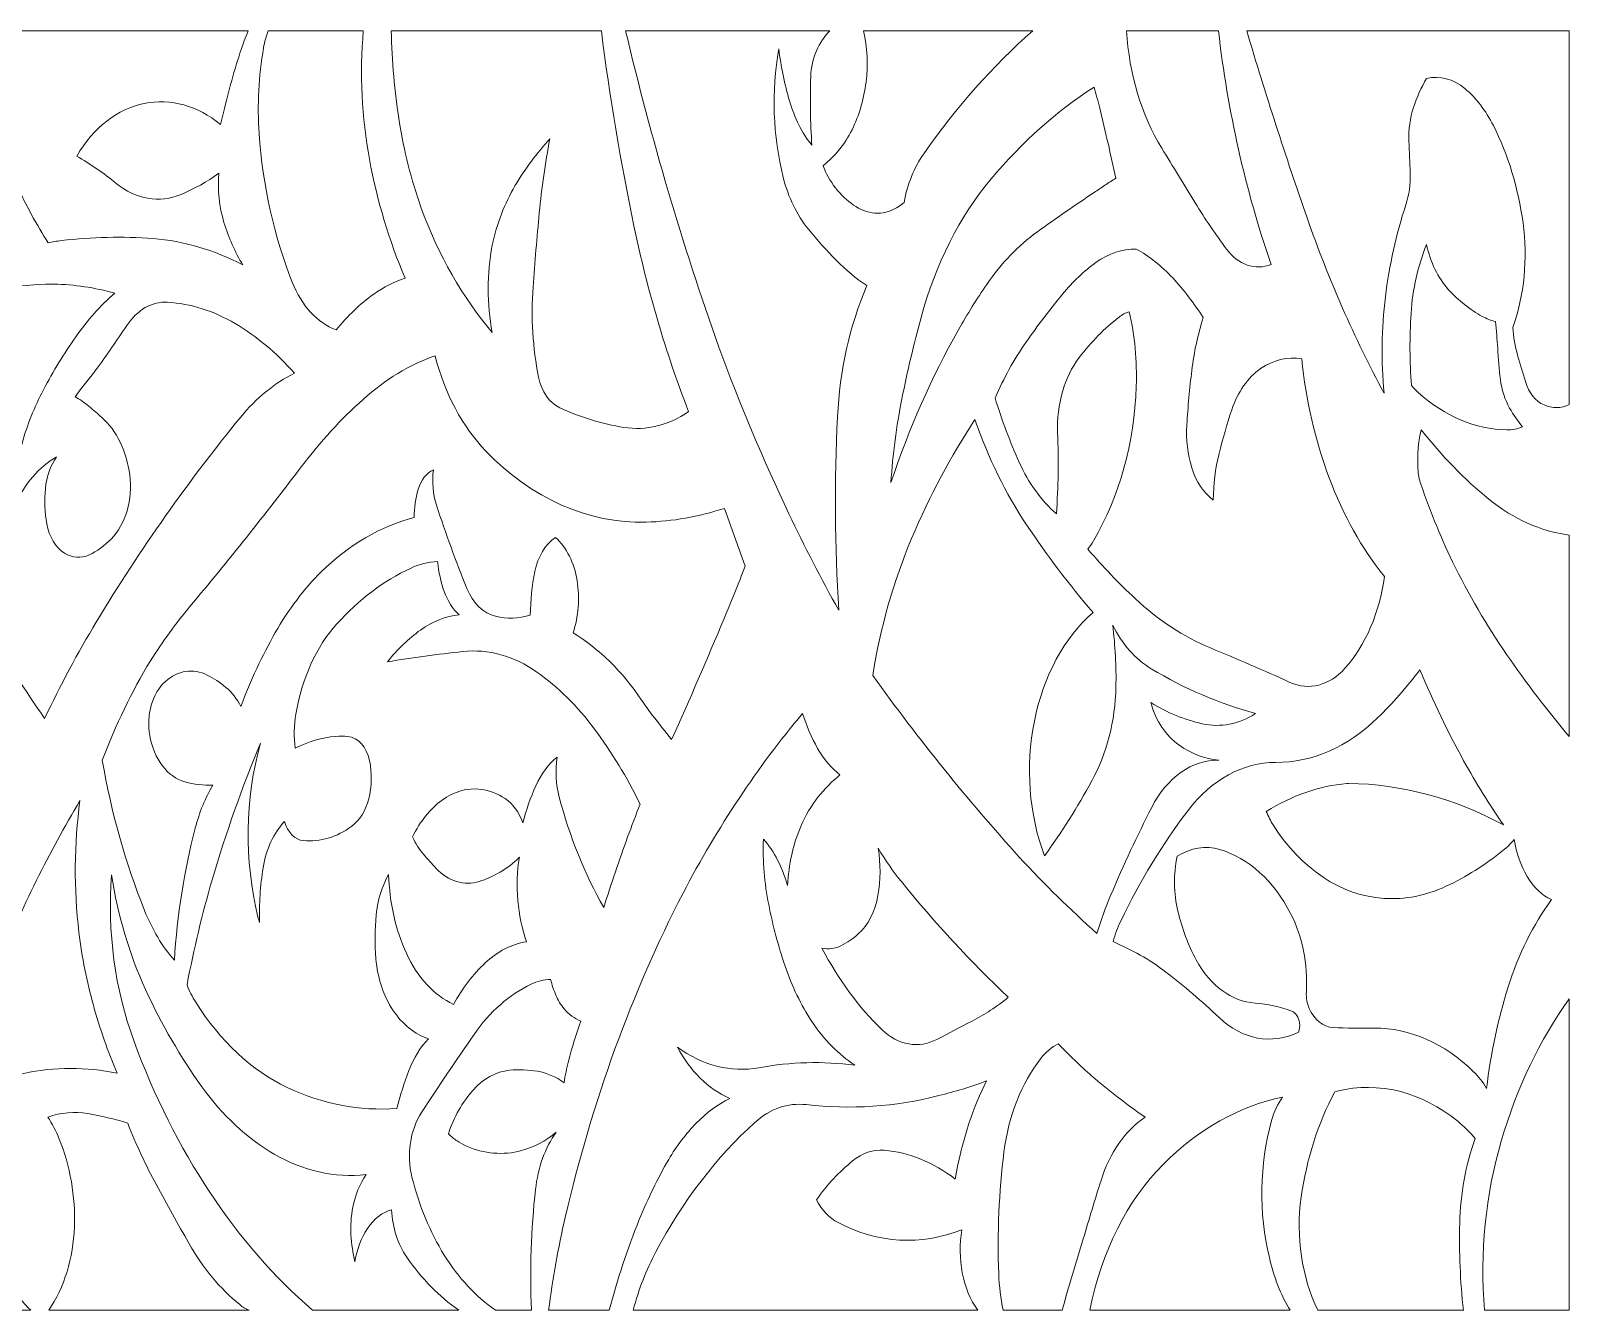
# Model space of a CAD drawing. Header units: millimetres. Extents: x -1200 to 1200, y -590 to 590.
# Drawn here: x -219 to 1200, y -590 to 590 of the extents above; entities that cross this region are included whole.
import ezdxf

# ---------------------------------------------------------------- set-up
doc = ezdxf.new("R2010")
doc.units = ezdxf.units.MM
doc.header["$MEASUREMENT"] = 0
doc.layers.add('Layer 1', color=7, linetype='Continuous')

msp = doc.modelspace()

# ---------------------------------------------------------------- linework, layer by layer
at = {"layer": 'Layer 1', "color": 250, "lineweight": 20}
for points, knots in [([(-291.685, 589.9734), (-297.0197, 529.7946), (-287.1819, 468.959), (-263.7894, 417.5715), (-259.7527, 408.7078), (-254.9034, 400.6044), (-249.3543, 393.4576), (-247.7705, 391.4149), (-246.0212, 389.6256), (-244.1439, 388.1207), (-266.2197, 384.3974), (-287.5431, 374.7839), (-306.9327, 359.8077), (-317.064, 351.9835), (-325.3179, 340.2859), (-330.6901, 326.1217), (-325.4345, 329.152), (-320.0472, 331.7429), (-314.5621, 333.8683), (-276.5766, 348.6014), (-237.2932, 356.136), (-197.8253, 356.2809), (-178.9812, 355.9809), (-160.201, 353.1781), (-141.7519, 347.9033), (-154.9191, 336.6039), (-167.0028, 323.0913), (-177.7322, 307.6704), (-188.4315, 292.2959), (-198.3747, 275.9649), (-207.4976, 258.7754), (-215.7328, 243.2665), (-222.4593, 226.346), (-227.5005, 208.4325), (-232.5756, 190.4156), (-234.9231, 171.1678), (-234.3926, 151.8581), (-229.6788, 161.8853), (-223.9304, 170.9145), (-217.3279, 178.6663), (-210.6992, 186.2371), (-203.3104, 192.4479), (-195.3875, 197.1021), (-201.0269, 189.102), (-204.6385, 178.8214), (-205.6805, 167.7755), (-206.7114, 156.9208), (-206.2561, 145.8956), (-204.3413, 135.2685), (-202.1932, 123.333), (-196.2077, 113.4041), (-188.0741, 108.2948), (-180.9037, 103.7854), (-172.7625, 103.1855), (-165.2836, 106.6141), (-158.019, 109.9444), (-151.1908, 114.8417), (-145.0437, 121.1197), (-131.6507, 134.803), (-125.0219, 157.6862), (-127.9225, 180.2797), (-130.7253, 202.0924), (-140.0025, 221.3091), (-153.5459, 233.3169), (-157.5261, 236.8489), (-161.5441, 240.3086), (-165.5958, 243.6855), (-169.6551, 247.0727), (-173.91, 249.9841), (-178.3228, 252.394), (-175.1289, 256.6138), (-171.8935, 260.7767), (-168.6129, 264.8724), (-165.2948, 269.0147), (-162.0294, 273.2344), (-158.8165, 277.5266), (-149.2045, 290.7497), (-139.8144, 304.2727), (-130.6575, 318.0906), (-121.053, 332.591), (-107.2424, 340.4721), (-92.9917, 339.6033), (-71.5104, 338.2949), (-50.3713, 331.6343), (-30.6168, 319.9523), (-10.9261, 308.3064), (7.4741, 292.8907), (24.0272, 274.1756), (5.7285, 265.0275), (-11.1443, 251.2149), (-25.7073, 233.4462), (-73.4704, 175.1912), (-117.9605, 112.0751), (-158.8165, 44.6202), (-175.8135, 16.2141), (-191.6819, -13.4281), (-206.3577, -44.1871), (-224.0281, -19.1786), (-240.7128, 7.1073), (-256.3367, 34.5671), (-287.4979, 89.3263), (-315.228, 147.6279), (-339.2263, 208.8306), (-369.1384, 286.4472), (-390.3489, 369.8608), (-402.1317, 456.191), (-408.1548, 500.3387), (-408.6777, 545.5879), (-403.6779, 589.9734), (-403.6779, 589.9734), (-291.685, 589.9734), (-291.685, 589.9734)], [0, 0, 0, 0, 0.027027027, 0.027027027, 0.027027027, 0.054054054, 0.054054054, 0.054054054, 0.081081081, 0.081081081, 0.081081081, 0.108108108, 0.108108108, 0.108108108, 0.135135135, 0.135135135, 0.135135135, 0.162162162, 0.162162162, 0.162162162, 0.189189189, 0.189189189, 0.189189189, 0.216216216, 0.216216216, 0.216216216, 0.243243243, 0.243243243, 0.243243243, 0.27027027, 0.27027027, 0.27027027, 0.297297297, 0.297297297, 0.297297297, 0.324324324, 0.324324324, 0.324324324, 0.351351351, 0.351351351, 0.351351351, 0.378378378, 0.378378378, 0.378378378, 0.405405405, 0.405405405, 0.405405405, 0.432432432, 0.432432432, 0.432432432, 0.459459459, 0.459459459, 0.459459459, 0.486486486, 0.486486486, 0.486486486, 0.513513514, 0.513513514, 0.513513514, 0.540540541, 0.540540541, 0.540540541, 0.567567568, 0.567567568, 0.567567568, 0.594594595, 0.594594595, 0.594594595, 0.621621622, 0.621621622, 0.621621622, 0.648648649, 0.648648649, 0.648648649, 0.675675676, 0.675675676, 0.675675676, 0.702702703, 0.702702703, 0.702702703, 0.72972973, 0.72972973, 0.72972973, 0.756756757, 0.756756757, 0.756756757, 0.783783784, 0.783783784, 0.783783784, 0.810810811, 0.810810811, 0.810810811, 0.837837838, 0.837837838, 0.837837838, 0.864864865, 0.864864865, 0.864864865, 0.891891892, 0.891891892, 0.891891892, 0.918918919, 0.918918919, 0.918918919, 0.945945946, 0.945945946, 0.945945946, 0.972972973, 0.972972973, 0.972972973, 1, 1, 1, 1]), ([(-18.6685, 589.9734), (-22.2311, 580.8977), (-25.5117, 571.6255), (-28.5025, 562.1671), (-34.4089, 543.0177), (-39.6043, 523.4752), (-44.0699, 503.5966), (-65.2051, 520.9774), (-90.0348, 527.8192), (-114.4092, 522.9581), (-138.919, 518.0763), (-161.1829, 500.7266), (-176.8105, 474.3165), (-164.2377, 467.2163), (-152.0674, 458.8388), (-140.3975, 449.2614), (-122.3171, 434.4249), (-100.546, 430.7377), (-80.3888, 439.1204), (-68.4142, 444.0952), (-56.8045, 450.6008), (-45.7064, 458.544), (-46.9667, 443.1127), (-45.3227, 427.5004), (-40.9211, 413.2017), (-36.5721, 399.053), (-30.7334, 385.8712), (-23.5855, 374.0702), (-50.0741, 387.9346), (-77.9548, 396.0949), (-106.2568, 398.2669), (-134.4233, 400.4285), (-162.6651, 399.8287), (-190.7715, 396.4724), (-194.8759, 395.9812), (-198.9653, 395.2727), (-203.0321, 394.3419), (-213.7239, 411.1021), (-223.4638, 428.9743), (-232.1617, 447.7876), (-240.8633, 466.6061), (-248.3875, 486.4071), (-254.6551, 506.9735), (-262.5366, 533.549), (-267.7734, 561.4742), (-270.2225, 589.9734), (-270.2225, 589.9734), (-18.6685, 589.9734), (-18.6685, 589.9734)], [0, 0, 0, 0, 0.0625, 0.0625, 0.0625, 0.125, 0.125, 0.125, 0.1875, 0.1875, 0.1875, 0.25, 0.25, 0.25, 0.3125, 0.3125, 0.3125, 0.375, 0.375, 0.375, 0.4375, 0.4375, 0.4375, 0.5, 0.5, 0.5, 0.5625, 0.5625, 0.5625, 0.625, 0.625, 0.625, 0.6875, 0.6875, 0.6875, 0.75, 0.75, 0.75, 0.8125, 0.8125, 0.8125, 0.875, 0.875, 0.875, 0.9375, 0.9375, 0.9375, 1, 1, 1, 1]), ([(87.5835, 589.9734), (84.2465, 550.3351), (86.1764, 510.2107), (93.2867, 471.5292), (100.3707, 432.9666), (111.4462, 396.0071), (126.1747, 361.7728), (116.1451, 358.4838), (106.4314, 353.5918), (97.2332, 347.1845), (84.7018, 338.1502), (73.0394, 327.0163), (62.5018, 314.0311), (45.2377, 320.578), (30.6334, 336.4902), (22.0521, 358.1012), (5.2244, 400.4699), (-5.1777, 447.1102), (-8.5222, 495.1622), (-10.3693, 521.6498), (-8.9774, 548.3804), (-4.4102, 574.2319), (-3.4433, 579.7083), (-1.98, 584.9986), (-0.05, 589.9734), (-0.05, 589.9734), (87.5835, 589.9734), (87.5835, 589.9734)], [0, 0, 0, 0, 0.111111111, 0.111111111, 0.111111111, 0.222222222, 0.222222222, 0.222222222, 0.333333333, 0.333333333, 0.333333333, 0.444444444, 0.444444444, 0.444444444, 0.555555556, 0.555555556, 0.555555556, 0.666666667, 0.666666667, 0.666666667, 0.777777778, 0.777777778, 0.777777778, 0.888888889, 0.888888889, 0.888888889, 1, 1, 1, 1]), ([(113.3084, 589.9734), (113.3084, 589.9734), (307.1712, 589.9734), (307.1712, 589.9734), (314.861, 529.2826), (324.9019, 469.2021), (337.2564, 409.98), (349.6412, 350.6389), (366.5254, 293.263), (387.6455, 238.7778), (369.2076, 226.0202), (348.4449, 220.9471), (327.9379, 224.174), (307.7996, 227.344), (287.9546, 233.4255), (268.7455, 242.3047), (259.2802, 246.6796), (252.0082, 257.2343), (249.3333, 270.4574), (243.8821, 297.4156), (242.1214, 325.5476), (244.1417, 353.3901), (245.8083, 376.3663), (247.742, 399.3116), (249.9353, 422.1999), (252.1323, 445.114), (255.3676, 467.8213), (259.6188, 490.1822), (247.7947, 477.3986), (237.0201, 462.8879), (227.4871, 446.8982), (217.8787, 430.7843), (210.7684, 412.1571), (206.5812, 392.1337), (201.3783, 365.7858), (201.3783, 338.0261), (206.5812, 311.6833), (179.2536, 343.8179), (156.8656, 383.1459), (140.7414, 427.3298), (131.7877, 452.5711), (125.0611, 479.2035), (120.7159, 506.6425), (116.3746, 534.0403), (113.8953, 561.9396), (113.3084, 589.9734)], [0, 0, 0, 0, 0.066666667, 0.066666667, 0.066666667, 0.133333333, 0.133333333, 0.133333333, 0.2, 0.2, 0.2, 0.266666667, 0.266666667, 0.266666667, 0.333333333, 0.333333333, 0.333333333, 0.4, 0.4, 0.4, 0.466666667, 0.466666667, 0.466666667, 0.533333333, 0.533333333, 0.533333333, 0.6, 0.6, 0.6, 0.666666667, 0.666666667, 0.666666667, 0.733333333, 0.733333333, 0.733333333, 0.8, 0.8, 0.8, 0.866666667, 0.866666667, 0.866666667, 0.933333333, 0.933333333, 0.933333333, 1, 1, 1, 1]), ([(517.858, 589.9734), (512.9936, 584.8744), (508.8366, 578.6223), (505.5862, 571.5066), (502.2981, 564.3184), (500.4735, 556.0598), (500.293, 547.5736), (500.071, 537.0241), (500.0033, 526.4746), (500.0898, 515.9251), (500.1764, 505.3704), (500.6053, 494.8261), (501.3802, 484.3282), (492.2986, 495.6379), (485.2221, 509.6678), (480.7077, 525.3265), (476.2383, 540.8251), (472.9126, 556.9027), (470.7796, 573.3114), (463.9251, 534.0454), (465.3697, 492.9282), (474.9517, 454.7585), (479.5678, 436.3797), (487.5358, 419.9399), (498.0996, 407.0117), (506.3235, 396.9431), (514.8785, 387.4019), (523.7419, 378.409), (532.6166, 369.4006), (542.0706, 361.5298), (551.9913, 354.8949), (536.3373, 317.951), (527.1014, 276.5544), (524.9947, 233.9013), (522.064, 174.5085), (522.4327, 114.9038), (526.0969, 55.5937), (509.969, 84.4291), (494.6536, 114.1126), (480.196, 144.5768), (456.6455, 194.1854), (435.0363, 245.4954), (415.4623, 298.2741), (381.9497, 392.6509), (353.2377, 490.1304), (329.5443, 589.9734), (329.5443, 589.9734), (517.8618, 589.9734), (517.8618, 589.9734)], [0, 0, 0, 0, 0.0625, 0.0625, 0.0625, 0.125, 0.125, 0.125, 0.1875, 0.1875, 0.1875, 0.25, 0.25, 0.25, 0.3125, 0.3125, 0.3125, 0.375, 0.375, 0.375, 0.4375, 0.4375, 0.4375, 0.5, 0.5, 0.5, 0.5625, 0.5625, 0.5625, 0.625, 0.625, 0.625, 0.6875, 0.6875, 0.6875, 0.75, 0.75, 0.75, 0.8125, 0.8125, 0.8125, 0.875, 0.875, 0.875, 0.9375, 0.9375, 0.9375, 1, 1, 1, 1]), ([(549.0907, 589.9734), (549.0907, 589.9734), (705.0394, 589.9734), (705.0394, 589.9734), (668.3894, 557.7249), (634.6513, 519.6433), (604.5059, 476.504), (595.7478, 463.9635), (589.4915, 448.5426), (586.3388, 431.7047), (574.6087, 421.1915), (559.9706, 418.8023), (546.7695, 425.2199), (533.9596, 431.4514), (522.8277, 442.9059), (514.8672, 458.0424), (513.6069, 460.4418), (512.5874, 463.0637), (511.8425, 465.8355), (522.4364, 473.8511), (531.5407, 485.1091), (538.4478, 498.7511), (544.975, 511.969), (549.3578, 526.9556), (551.3028, 542.7022), (553.2477, 558.4851), (552.4916, 574.6611), (549.0907, 589.9734)], [0, 0, 0, 0, 0.111111111, 0.111111111, 0.111111111, 0.222222222, 0.222222222, 0.222222222, 0.333333333, 0.333333333, 0.333333333, 0.444444444, 0.444444444, 0.444444444, 0.555555556, 0.555555556, 0.555555556, 0.666666667, 0.666666667, 0.666666667, 0.777777778, 0.777777778, 0.777777778, 0.888888889, 0.888888889, 0.888888889, 1, 1, 1, 1]), ([(876.3713, 589.9734), (880.6788, 552.8743), (886.8787, 516.2457), (894.9333, 480.3463), (903.1045, 444.0952), (913.1229, 408.682), (924.9132, 374.3702), (910.354, 368.6404), (894.6624, 374.0754), (883.8013, 388.581), (873.6626, 402.1299), (864.0355, 416.3872), (854.9539, 431.2859), (844.7248, 448.0668), (834.4769, 464.822), (824.2027, 481.5564), (805.4112, 512.1604), (794.0085, 550.0662), (791.5743, 589.9734), (791.5743, 589.9734), (876.3713, 589.9734), (876.3713, 589.9734)], [0, 0, 0, 0, 0.142857143, 0.142857143, 0.142857143, 0.285714286, 0.285714286, 0.285714286, 0.428571429, 0.428571429, 0.428571429, 0.571428571, 0.571428571, 0.571428571, 0.714285714, 0.714285714, 0.714285714, 0.857142857, 0.857142857, 0.857142857, 1, 1, 1, 1]), ([(902.495, 589.9734), (902.495, 589.9734), (1199.95, 589.9734), (1199.95, 589.9734), (1199.95, 589.9734), (1199.95, 245.18), (1199.95, 245.18), (1192.4222, 241.6376), (1184.2584, 241.5238), (1176.6816, 244.8541), (1168.9393, 248.2517), (1162.6642, 256.1535), (1159.5229, 266.46), (1157.0625, 274.5221), (1154.6623, 282.6152), (1152.3223, 290.7394), (1149.9672, 298.9101), (1148.4774, 307.4997), (1147.8943, 316.2444), (1158.5409, 346.1916), (1161.8591, 380.0431), (1157.3484, 412.788), (1152.9017, 445.052), (1143.5717, 475.6559), (1129.9493, 502.6296), (1123.0121, 516.3647), (1114.0658, 527.9536), (1103.6751, 536.657), (1093.0585, 545.5464), (1080.4706, 548.8613), (1068.2138, 545.986), (1063.4925, 537.717), (1059.4859, 528.719), (1056.2806, 519.1675), (1053.0339, 509.5023), (1051.6006, 498.8804), (1052.1047, 488.2584), (1052.575, 478.3709), (1052.9737, 468.4781), (1053.2935, 458.5853), (1053.6208, 448.5478), (1052.2176, 438.5516), (1049.208, 429.3983), (1040.2993, 402.3367), (1033.9715, 373.8117), (1030.3788, 344.5213), (1026.786, 315.1895), (1026.3722, 285.294), (1029.1599, 255.8019), (1001.7759, 306.4034), (977.9921, 360.5213), (958.1548, 417.3905), (938.3588, 474.1407), (919.7968, 531.6976), (902.4988, 589.9734)], [0, 0, 0, 0, 0.055555556, 0.055555556, 0.055555556, 0.111111111, 0.111111111, 0.111111111, 0.166666667, 0.166666667, 0.166666667, 0.222222222, 0.222222222, 0.222222222, 0.277777778, 0.277777778, 0.277777778, 0.333333333, 0.333333333, 0.333333333, 0.388888889, 0.388888889, 0.388888889, 0.444444444, 0.444444444, 0.444444444, 0.5, 0.5, 0.5, 0.555555556, 0.555555556, 0.555555556, 0.611111111, 0.611111111, 0.611111111, 0.666666667, 0.666666667, 0.666666667, 0.722222222, 0.722222222, 0.722222222, 0.777777778, 0.777777778, 0.777777778, 0.833333333, 0.833333333, 0.833333333, 0.888888889, 0.888888889, 0.888888889, 0.944444444, 0.944444444, 0.944444444, 1, 1, 1, 1]), ([(574.24, 173.3243), (575.9255, 199.4705), (579.3226, 225.3582), (584.3938, 250.6616), (589.4614, 275.9287), (595.3414, 300.8752), (602.0266, 325.4183), (615.4648, 374.7891), (637.6948, 418.7609), (666.6626, 453.3002), (695.3258, 487.4724), (727.3183, 515.9923), (761.7037, 538.0377), (763.4944, 531.5942), (765.2099, 525.1094), (766.8501, 518.5883), (772.1208, 497.2204), (777.0566, 475.6921), (781.6463, 454.0294), (778.3094, 451.8626), (774.9837, 449.6648), (771.6655, 447.4359), (768.3474, 445.2071), (765.0255, 442.9834), (761.7037, 440.7649), (744.1122, 429.1501), (726.6675, 417.1112), (709.3847, 404.6535), (691.9851, 392.1079), (676.2182, 375.6992), (662.7125, 356.0792), (653.4916, 342.6855), (644.7524, 328.6815), (636.521, 314.119), (611.9322, 270.5919), (591.0414, 223.3621), (574.24, 173.3243)], [0, 0, 0, 0, 0.083333333, 0.083333333, 0.083333333, 0.166666667, 0.166666667, 0.166666667, 0.25, 0.25, 0.25, 0.333333333, 0.333333333, 0.333333333, 0.416666667, 0.416666667, 0.416666667, 0.5, 0.5, 0.5, 0.583333333, 0.583333333, 0.583333333, 0.666666667, 0.666666667, 0.666666667, 0.75, 0.75, 0.75, 0.833333333, 0.833333333, 0.833333333, 0.916666667, 0.916666667, 0.916666667, 1, 1, 1, 1]), ([(726.8632, 144.5148), (712.9737, 156.5174), (701.2698, 172.7503), (692.666, 191.9514), (684.16, 210.9302), (676.6772, 230.7468), (670.2855, 251.2304), (678.3401, 269.7024), (687.8806, 286.8816), (698.7154, 302.4369), (709.5276, 317.9561), (720.8063, 332.8392), (732.5251, 347.05), (742.0243, 358.5718), (752.5016, 368.48), (763.7238, 376.5525), (775.0778, 384.7232), (787.7333, 388.8913), (800.5507, 388.6896), (812.6269, 382.0651), (823.9545, 373.0877), (834.176, 362.0314), (844.3674, 351.0113), (853.8102, 338.7449), (862.3914, 325.3873), (857.3992, 309.863), (853.844, 293.5422), (851.8163, 276.7975), (849.796, 260.1199), (848.2423, 243.339), (847.1664, 226.4907), (846.3011, 212.9315), (847.9038, 199.2947), (851.8351, 186.8059), (855.8154, 174.1517), (862.7752, 163.7159), (871.6009, 157.1794), (871.6988, 171.7367), (873.5046, 186.1905), (876.9431, 199.9618), (880.3628, 213.6555), (884.2678, 227.1113), (888.6469, 240.2827), (894.1282, 256.7638), (903.5371, 270.1937), (915.3086, 278.3489), (927.0011, 286.4524), (940.1871, 289.6017), (953.1813, 287.4039), (957.1578, 249.1929), (965.7014, 212.161), (978.4774, 177.7872), (991.276, 143.3564), (1008.5626, 112.468), (1029.4947, 86.6424), (1025.0592, 53.3804), (1012.1479, 23.3556), (993.0892, 1.9722), (978.8913, -13.9607), (959.7461, -18.8218), (942.3391, -10.9406), (917.9872, 0.0898), (893.5301, 10.6652), (868.9675, 20.7803), (844.262, 30.9575), (820.8433, 46.3215), (799.55, 66.3191), (784.4303, 80.5247), (769.8297, 95.7595), (755.8122, 111.9612), (757.7196, 114.2884), (759.484, 116.8275), (761.0904, 119.5476), (784.9795, 160.0598), (798.8088, 209.989), (800.5507, 262.0799), (800.9381, 273.6947), (800.6297, 285.3302), (799.6328, 296.8778), (798.6357, 308.4357), (796.736, 319.8126), (793.9708, 330.812), (790.743, 329.7985), (787.6393, 328.1488), (784.7537, 325.92), (771.4211, 315.629), (759.0815, 303.0937), (748.0097, 288.6036), (734.2556, 270.6023), (726.9534, 245.2316), (728.0331, 219.1681), (729.0602, 194.2837), (728.669, 169.3217), (726.867, 144.52)], [0, 0, 0, 0, 0.032258065, 0.032258065, 0.032258065, 0.064516129, 0.064516129, 0.064516129, 0.096774194, 0.096774194, 0.096774194, 0.129032258, 0.129032258, 0.129032258, 0.161290323, 0.161290323, 0.161290323, 0.193548387, 0.193548387, 0.193548387, 0.225806452, 0.225806452, 0.225806452, 0.258064516, 0.258064516, 0.258064516, 0.290322581, 0.290322581, 0.290322581, 0.322580645, 0.322580645, 0.322580645, 0.35483871, 0.35483871, 0.35483871, 0.387096774, 0.387096774, 0.387096774, 0.419354839, 0.419354839, 0.419354839, 0.451612903, 0.451612903, 0.451612903, 0.483870968, 0.483870968, 0.483870968, 0.516129032, 0.516129032, 0.516129032, 0.548387097, 0.548387097, 0.548387097, 0.580645161, 0.580645161, 0.580645161, 0.612903226, 0.612903226, 0.612903226, 0.64516129, 0.64516129, 0.64516129, 0.677419355, 0.677419355, 0.677419355, 0.709677419, 0.709677419, 0.709677419, 0.741935484, 0.741935484, 0.741935484, 0.774193548, 0.774193548, 0.774193548, 0.806451613, 0.806451613, 0.806451613, 0.838709677, 0.838709677, 0.838709677, 0.870967742, 0.870967742, 0.870967742, 0.903225806, 0.903225806, 0.903225806, 0.935483871, 0.935483871, 0.935483871, 0.967741935, 0.967741935, 0.967741935, 1, 1, 1, 1]), ([(1054.4372, 262.9487), (1052.7368, 285.0147), (1052.6013, 307.2566), (1054.0309, 329.3537), (1055.4718, 351.6525), (1060.3587, 373.279), (1068.3568, 392.7801), (1071.8141, 376.506), (1078.8191, 362.0934), (1088.4312, 351.4767), (1097.8777, 341.0461), (1108.4228, 332.6531), (1119.7052, 326.5819), (1123.6817, 324.4461), (1127.7899, 322.8172), (1131.9845, 321.7157), (1132.3307, 317.62), (1132.6806, 313.5295), (1133.0418, 309.4389), (1133.3991, 305.3381), (1133.7113, 301.2269), (1133.9747, 297.1157), (1134.5277, 287.497), (1135.3704, 277.9197), (1136.4991, 268.3993), (1137.6427, 258.7289), (1140.5658, 249.6273), (1144.9938, 241.9427), (1148.5753, 235.7319), (1152.5367, 229.9556), (1156.8405, 224.6808), (1152.1944, 222.7001), (1147.3451, 221.7435), (1142.4808, 221.8572), (1113.3887, 222.514), (1085.0115, 234.4391), (1060.6183, 256.2414), (1058.4137, 258.2117), (1056.3445, 260.4561), (1054.4372, 262.9487)], [0, 0, 0, 0, 0.076923077, 0.076923077, 0.076923077, 0.153846154, 0.153846154, 0.153846154, 0.230769231, 0.230769231, 0.230769231, 0.307692308, 0.307692308, 0.307692308, 0.384615385, 0.384615385, 0.384615385, 0.461538462, 0.461538462, 0.461538462, 0.538461538, 0.538461538, 0.538461538, 0.615384615, 0.615384615, 0.615384615, 0.692307692, 0.692307692, 0.692307692, 0.769230769, 0.769230769, 0.769230769, 0.846153846, 0.846153846, 0.846153846, 0.923076923, 0.923076923, 0.923076923, 1, 1, 1, 1]), ([(-153.2374, -82.8739), (-140.9242, -50.1238), (-126, -19.3544), (-108.7473, 8.8656), (-97.4761, 26.7687), (-85.2908, 43.5549), (-72.2854, 59.0792), (-37.2229, 100.936), (-2.913, 143.9615), (30.6221, 188.1194), (48.1044, 211.1474), (67.1178, 231.8845), (87.4029, 250.0617), (107.7782, 268.3217), (130.1964, 281.8757), (153.7544, 290.1912), (162.7457, 255.1762), (179.058, 224.6084), (200.6597, 202.3096), (243.2124, 158.3947), (295.2042, 135.3305), (348.4035, 136.8043), (372.7666, 137.4766), (397.0018, 141.7429), (420.7028, 149.5258), (420.7028, 149.5258), (439.8103, 96.1008), (439.8103, 96.1008), (433.5013, 79.9403), (427.0456, 63.8937), (420.4395, 47.966), (404.7366, 10.4014), (388.5936, -26.8114), (372.0104, -63.6572), (365.9986, -56.2312), (360.0358, -48.7224), (354.1331, -41.1309), (350.7472, -36.637), (347.4592, -32.0138), (344.2614, -27.2717), (326.5083, -0.9186), (305.0269, 20.1546), (281.1227, 34.655), (286.0812, 49.7656), (287.3753, 66.6656), (284.802, 82.8673), (282.1987, 99.276), (274.9906, 113.6006), (264.7314, 122.7228), (255.5294, 116.3362), (248.6975, 104.9592), (245.8797, 91.3276), (243.1673, 78.2183), (241.7415, 64.6694), (241.6361, 51.0378), (231.0723, 47.7488), (220.1284, 47.3817), (209.4592, 49.9622), (198.3573, 52.646), (188.7152, 62.0424), (183.1925, 75.5447), (172.9485, 100.5998), (163.5696, 126.3065), (155.0862, 152.5769), (151.7906, 162.7799), (150.8162, 174.1259), (152.2834, 185.1097), (145.9293, 182.1569), (140.8129, 175.579), (138.2472, 167.0618), (135.7717, 158.8394), (134.5302, 150.0171), (134.5979, 141.1224), (103.67, 133.1275), (74.3786, 116.0208), (48.7289, 90.9501), (32.7853, 75.0431), (18.527, 56.1781), (6.3567, 34.8826), (-5.7872, 13.6387), (-16.3812, -9.1824), (-25.2859, -33.2653), (-28.9765, -26.0927), (-33.7205, -20.0629), (-39.2056, -15.5586), (-44.6455, -11.0958), (-50.3713, -7.3259), (-56.3117, -4.2903), (-69.1704, 2.2721), (-83.5189, 0.095), (-95.0195, -10.1857), (-107.0092, -20.9058), (-112.7802, -40.8257), (-109.4132, -59.9338), (-105.5834, -81.6897), (-92.9316, -98.4034), (-76.9616, -102.7783), (-68.5007, -105.0951), (-59.8743, -106.0776), (-51.2479, -105.7053), (-58.2077, -117.5632), (-63.6703, -130.9414), (-67.406, -145.2867), (-77.65, -184.6354), (-84.1396, -225.6337), (-86.7128, -267.2733), (-97.8749, -254.4432), (-107.2086, -238.8672), (-114.2324, -221.3518), (-131.6883, -177.8092), (-144.8104, -131.2258), (-153.2374, -82.8739)], [0, 0, 0, 0, 0.027027027, 0.027027027, 0.027027027, 0.054054054, 0.054054054, 0.054054054, 0.081081081, 0.081081081, 0.081081081, 0.108108108, 0.108108108, 0.108108108, 0.135135135, 0.135135135, 0.135135135, 0.162162162, 0.162162162, 0.162162162, 0.189189189, 0.189189189, 0.189189189, 0.216216216, 0.216216216, 0.216216216, 0.243243243, 0.243243243, 0.243243243, 0.27027027, 0.27027027, 0.27027027, 0.297297297, 0.297297297, 0.297297297, 0.324324324, 0.324324324, 0.324324324, 0.351351351, 0.351351351, 0.351351351, 0.378378378, 0.378378378, 0.378378378, 0.405405405, 0.405405405, 0.405405405, 0.432432432, 0.432432432, 0.432432432, 0.459459459, 0.459459459, 0.459459459, 0.486486486, 0.486486486, 0.486486486, 0.513513514, 0.513513514, 0.513513514, 0.540540541, 0.540540541, 0.540540541, 0.567567568, 0.567567568, 0.567567568, 0.594594595, 0.594594595, 0.594594595, 0.621621622, 0.621621622, 0.621621622, 0.648648649, 0.648648649, 0.648648649, 0.675675676, 0.675675676, 0.675675676, 0.702702703, 0.702702703, 0.702702703, 0.72972973, 0.72972973, 0.72972973, 0.756756757, 0.756756757, 0.756756757, 0.783783784, 0.783783784, 0.783783784, 0.810810811, 0.810810811, 0.810810811, 0.837837838, 0.837837838, 0.837837838, 0.864864865, 0.864864865, 0.864864865, 0.891891892, 0.891891892, 0.891891892, 0.918918919, 0.918918919, 0.918918919, 0.945945946, 0.945945946, 0.945945946, 0.972972973, 0.972972973, 0.972972973, 1, 1, 1, 1]), ([(764.2994, -242.4509), (739.6353, -220.54), (715.7274, -197.0672), (692.651, -172.1001), (645.3468, -119.8231), (600.2096, -63.9261), (557.4687, -4.6885), (564.6016, 39.7902), (576.723, 82.4847), (593.3889, 121.8489), (610.0023, 161.0889), (629.5913, 197.8157), (651.8138, 231.4035), (664.0405, 196.0058), (680.0518, 163.3333), (699.3286, 134.4617), (718.5114, 105.7194), (738.9996, 78.6837), (760.6728, 53.5045), (734.2105, 30.4455), (714.9299, -5.2728), (706.5669, -46.7728), (698.1962, -88.3193), (701.5295, -132.6532), (715.9193, -170.9572), (731.6184, -149.2686), (746.2377, -126.1527), (759.6721, -101.7596), (773.4225, -76.7976), (781.161, -46.5763), (781.8118, -15.2742), (782.2107, 3.8597), (781.2062, 22.9988), (778.8135, 41.8638), (787.6468, 24.1468), (799.9224, 10.2101), (814.2483, 1.6412), (845.2026, -16.8721), (877.5224, -30.7055), (910.655, -39.6053), (895.3396, -49.5188), (878.1921, -52.8388), (861.481, -49.1309), (845.0709, -45.4852), (829.0746, -38.9279), (813.8909, -29.6298), (818.7929, -46.5298), (827.9911, -60.3889), (839.7853, -68.6372), (851.3121, -76.6993), (863.8888, -81.5242), (876.7888, -82.8325), (852.1474, -82.274), (828.9279, -98.5275), (814.7863, -126.2666), (801.4611, -152.3869), (788.9296, -179.2468), (777.2221, -206.7894), (772.3428, -218.2697), (768.0239, -230.1793), (764.2994, -242.4509)], [0, 0, 0, 0, 0.05, 0.05, 0.05, 0.1, 0.1, 0.1, 0.15, 0.15, 0.15, 0.2, 0.2, 0.2, 0.25, 0.25, 0.25, 0.3, 0.3, 0.3, 0.35, 0.35, 0.35, 0.4, 0.4, 0.4, 0.45, 0.45, 0.45, 0.5, 0.5, 0.5, 0.55, 0.55, 0.55, 0.6, 0.6, 0.6, 0.65, 0.65, 0.65, 0.7, 0.7, 0.7, 0.75, 0.75, 0.75, 0.8, 0.8, 0.8, 0.85, 0.85, 0.85, 0.9, 0.9, 0.9, 0.95, 0.95, 0.95, 1, 1, 1, 1]), ([(1061.397, 176.8512), (1070.2717, 150.3222), (1080.5723, 124.7396), (1092.2158, 100.3154), (1107.1775, 70.001), (1123.8962, 41.4088), (1142.2098, 14.7971), (1160.5085, -11.7836), (1179.7778, -37.061), (1199.95, -60.9422), (1199.95, -60.9422), (1199.95, 31.9866), (1199.95, 31.9866), (1199.95, 31.9866), (1199.95, 124.9155), (1199.95, 124.9155), (1173.7849, 128.3027), (1148.4774, 139.5968), (1125.8562, 157.9758), (1103.4381, 176.1892), (1082.4947, 197.6347), (1063.3872, 221.9503), (1059.99, 207.3775), (1059.3053, 191.879), (1061.397, 176.8512)], [0, 0, 0, 0, 0.125, 0.125, 0.125, 0.25, 0.25, 0.25, 0.375, 0.375, 0.375, 0.5, 0.5, 0.5, 0.625, 0.625, 0.625, 0.75, 0.75, 0.75, 0.875, 0.875, 0.875, 1, 1, 1, 1]), ([(118.4361, -403.9206), (84.1713, -406.5476), (49.85, -399.9852), (17.4022, -384.6159), (-15.3052, -369.1226), (-44.4424, -341.937), (-67.0034, -305.8824), (-68.5271, -303.4105), (-69.9868, -300.8714), (-71.3862, -298.2651), (-72.7895, -295.6587), (-74.0084, -292.8714), (-75.0279, -289.9496), (-68.7566, -257.0547), (-61.0142, -224.7184), (-51.8461, -193.1318), (-39.04, -149.7495), (-24.146, -107.5773), (-7.2731, -66.9048), (-21.5427, -118.4164), (-22.3628, -175.1046), (-9.5793, -227.3506), (-9.1655, -229.0468), (-8.6915, -230.7119), (-8.1648, -232.3513), (-8.62, -215.4048), (-7.5027, -198.448), (-4.8316, -181.8946), (-2.0928, -164.8912), (4.946, -149.7651), (15.017, -139.2104), (17.7709, -149.2842), (24.5464, -156.2085), (32.3564, -156.917), (47.8184, -158.3237), (63.2505, -153.716), (76.8917, -143.6112), (84.2277, -138.1813), (89.8219, -129.1832), (92.5832, -118.3751), (95.4876, -106.9878), (95.7358, -94.6387), (93.283, -83.0497), (90.6495, -70.6075), (82.6551, -61.7593), (73.25, -60.8957), (69.5971, -60.5596), (65.9291, -60.5182), (62.2723, -60.7768), (49.4399, -61.6766), (36.7994, -65.4), (24.8248, -71.8072), (23.4441, -61.3301), (23.6246, -50.5789), (25.3589, -40.2), (30.8327, -7.4293), (44.1768, 21.8767), (63.2241, 42.9757), (83.4414, 65.3727), (106.3824, 82.707), (130.9751, 94.1667), (139.0823, 97.9418), (147.5507, 100.0413), (156.1057, 100.3827), (157.0161, 90.8105), (159.0814, 81.5228), (162.2153, 72.8815), (165.3792, 64.1575), (170.1456, 56.7263), (176.0483, 51.3222), (163.5771, 50.0242), (151.4331, 45.2562), (140.3464, 37.2976), (129.3273, 29.3854), (119.102, 19.5547), (109.9188, 8.0329), (132.9916, 11.8132), (156.1169, 14.9574), (179.28, 17.4603), (202.887, 20.0098), (226.5541, 13.4681), (247.6141, -1.415), (267.1655, -15.238), (285.1181, -32.9964), (300.866, -54.0902), (316.5651, -75.122), (330.6691, -98.3051), (342.9485, -123.2672), (338.9607, -133.2685), (335.1121, -143.3681), (331.4027, -153.5712), (323.6943, -174.9805), (316.3432, -196.6277), (309.3608, -218.4972), (291.8973, -187.7847), (278.0529, -153.4781), (268.3468, -116.8496), (265.2167, -105.0537), (264.517, -92.2909), (266.3228, -79.9831), (258.2532, -86.3904), (251.4927, -95.4816), (246.6509, -106.4293), (241.8732, -117.2322), (237.9155, -128.6763), (234.8306, -140.5859), (231.3356, -130.8277), (225.5759, -122.9621), (218.4581, -118.2199), (211.4757, -113.5761), (203.9516, -110.6698), (196.2318, -109.6459), (183.7681, -107.9859), (171.2291, -111.4248), (160.1838, -119.5387), (149.206, -127.5956), (139.8686, -139.2931), (133.0103, -153.5712), (135.6965, -159.5492), (139.0635, -164.8964), (142.9836, -169.4058), (146.8773, -173.8894), (150.8313, -178.2746), (154.8454, -182.5513), (166.0827, -194.5178), (180.608, -198.9651), (194.4787, -194.6626), (207.8001, -190.5359), (220.4257, -182.9547), (231.6817, -172.3276), (229.338, -185.3024), (228.7925, -198.7634), (230.0678, -212.0124), (231.3394, -225.22), (234.0029, -238.0966), (237.9794, -250.244), (224.3871, -252.3798), (211.3891, -259.0456), (200.103, -269.678), (188.9146, -280.2119), (179.0241, -293.1351), (170.8002, -307.9613), (152.8101, -299.5993), (137.4609, -282.9579), (127.3447, -260.8608), (117.3527, -239.0326), (111.7059, -213.9672), (110.9685, -188.1984), (104.7347, -198.9289), (100.7658, -211.7952), (99.4941, -225.4113), (98.2377, -238.8206), (98.1511, -252.385), (99.2384, -265.8253), (100.6717, -283.5526), (106.1755, -300.1837), (114.96, -313.3188), (123.7181, -326.4126), (135.1171, -335.6021), (147.7087, -339.703), (140.1846, -347.46), (134.0186, -357.4199), (129.6584, -368.8693), (125.347, -380.1945), (121.5963, -391.9024), (118.4361, -403.9206)], [0, 0, 0, 0, 0.018181818, 0.018181818, 0.018181818, 0.036363636, 0.036363636, 0.036363636, 0.054545455, 0.054545455, 0.054545455, 0.072727273, 0.072727273, 0.072727273, 0.090909091, 0.090909091, 0.090909091, 0.109090909, 0.109090909, 0.109090909, 0.127272727, 0.127272727, 0.127272727, 0.145454545, 0.145454545, 0.145454545, 0.163636364, 0.163636364, 0.163636364, 0.181818182, 0.181818182, 0.181818182, 0.2, 0.2, 0.2, 0.218181818, 0.218181818, 0.218181818, 0.236363636, 0.236363636, 0.236363636, 0.254545455, 0.254545455, 0.254545455, 0.272727273, 0.272727273, 0.272727273, 0.290909091, 0.290909091, 0.290909091, 0.309090909, 0.309090909, 0.309090909, 0.327272727, 0.327272727, 0.327272727, 0.345454545, 0.345454545, 0.345454545, 0.363636364, 0.363636364, 0.363636364, 0.381818182, 0.381818182, 0.381818182, 0.4, 0.4, 0.4, 0.418181818, 0.418181818, 0.418181818, 0.436363636, 0.436363636, 0.436363636, 0.454545455, 0.454545455, 0.454545455, 0.472727273, 0.472727273, 0.472727273, 0.490909091, 0.490909091, 0.490909091, 0.509090909, 0.509090909, 0.509090909, 0.527272727, 0.527272727, 0.527272727, 0.545454545, 0.545454545, 0.545454545, 0.563636364, 0.563636364, 0.563636364, 0.581818182, 0.581818182, 0.581818182, 0.6, 0.6, 0.6, 0.618181818, 0.618181818, 0.618181818, 0.636363636, 0.636363636, 0.636363636, 0.654545455, 0.654545455, 0.654545455, 0.672727273, 0.672727273, 0.672727273, 0.690909091, 0.690909091, 0.690909091, 0.709090909, 0.709090909, 0.709090909, 0.727272727, 0.727272727, 0.727272727, 0.745454545, 0.745454545, 0.745454545, 0.763636364, 0.763636364, 0.763636364, 0.781818182, 0.781818182, 0.781818182, 0.8, 0.8, 0.8, 0.818181818, 0.818181818, 0.818181818, 0.836363636, 0.836363636, 0.836363636, 0.854545455, 0.854545455, 0.854545455, 0.872727273, 0.872727273, 0.872727273, 0.890909091, 0.890909091, 0.890909091, 0.909090909, 0.909090909, 0.909090909, 0.927272727, 0.927272727, 0.927272727, 0.945454545, 0.945454545, 0.945454545, 0.963636364, 0.963636364, 0.963636364, 0.981818182, 0.981818182, 0.981818182, 1, 1, 1, 1]), ([(779.3138, -250.001), (781.0857, -243.3455), (783.422, -236.9951), (786.2661, -231.0843), (804.1058, -194.0317), (824.9213, -159.8388), (848.31, -129.1624), (870.0661, -100.6271), (899.0226, -84.751), (929.0928, -84.8493), (962.8009, -84.9579), (995.6737, -70.6023), (1023.1519, -43.7579), (1036.9323, -30.2969), (1049.9867, -15.4811), (1062.2096, 0.5811), (1074.4137, -28.4559), (1087.8857, -56.4484), (1102.5615, -83.2411), (1113.9831, -103.9109), (1126.2587, -123.6602), (1139.3243, -142.4011), (1093.7808, -117.8528), (1045.3857, -104.8882), (996.4675, -104.1488), (995.9634, -104.1384), (995.4593, -104.1539), (994.9552, -104.1901), (969.2077, -106.5586), (943.9981, -115.324), (920.5304, -130.0778), (922.3474, -134.5044), (924.4843, -138.6622), (926.9146, -142.489), (952.8164, -183.2753), (989.6884, -207.7305), (1029.032, -210.1973), (1048.4442, -211.4125), (1067.8452, -207.6478), (1086.253, -199.0789), (1104.5517, -190.5669), (1122.1619, -179.5054), (1138.8202, -166.0651), (1142.4808, -163.1123), (1145.9493, -159.7302), (1149.1885, -155.9603), (1151.1711, -168.3922), (1155.2341, -180.0173), (1161.054, -189.9153), (1166.9153, -199.8856), (1174.7442, -207.322), (1183.6038, -211.3246), (1166.6256, -234.3888), (1153.0409, -261.7193), (1143.583, -291.8423), (1134.1741, -321.7998), (1127.519, -353.2518), (1123.7757, -385.4744), (1120.2695, -379.636), (1116.2215, -374.4543), (1111.7372, -370.0587), (1084.94, -343.8142), (1052.8609, -329.7533), (1019.9617, -329.8464), (1007.3249, -330.0222), (994.6881, -329.8412), (982.0551, -329.293), (973.0601, -328.9104), (964.806, -322.2859), (960.1336, -311.7053), (958.1058, -307.1184), (957.1803, -301.7609), (957.4851, -296.4085), (958.9448, -270.676), (953.7982, -245.0727), (942.9259, -224.0306), (927.3359, -193.8662), (904.0901, -172.8654), (877.7595, -165.1756), (864.4644, -161.2972), (850.62, -163.4587), (838.3029, -171.3502), (834.872, -187.9502), (835.1015, -205.5638), (838.9613, -221.9827), (842.761, -238.1535), (848.4718, -253.352), (855.868, -266.9733), (868.7757, -290.7408), (888.7109, -305.3446), (910.2599, -306.7874), (921.6778, -307.5579), (933.0016, -310.0557), (944.0244, -314.2341), (947.7488, -315.6459), (950.5516, -319.8916), (951.2137, -325.1249), (951.5786, -328.0519), (951.2137, -331.0669), (950.1754, -333.668), (925.6242, -345.5052), (898.417, -340.4683), (877.0033, -320.1553), (861.1387, -305.1016), (844.7699, -291.0821), (827.946, -278.1383), (820.2526, -272.2222), (812.2959, -266.9992), (804.1133, -262.4898), (795.9384, -257.9856), (787.6694, -253.8226), (779.3138, -250.001)], [0, 0, 0, 0, 0.027027027, 0.027027027, 0.027027027, 0.054054054, 0.054054054, 0.054054054, 0.081081081, 0.081081081, 0.081081081, 0.108108108, 0.108108108, 0.108108108, 0.135135135, 0.135135135, 0.135135135, 0.162162162, 0.162162162, 0.162162162, 0.189189189, 0.189189189, 0.189189189, 0.216216216, 0.216216216, 0.216216216, 0.243243243, 0.243243243, 0.243243243, 0.27027027, 0.27027027, 0.27027027, 0.297297297, 0.297297297, 0.297297297, 0.324324324, 0.324324324, 0.324324324, 0.351351351, 0.351351351, 0.351351351, 0.378378378, 0.378378378, 0.378378378, 0.405405405, 0.405405405, 0.405405405, 0.432432432, 0.432432432, 0.432432432, 0.459459459, 0.459459459, 0.459459459, 0.486486486, 0.486486486, 0.486486486, 0.513513514, 0.513513514, 0.513513514, 0.540540541, 0.540540541, 0.540540541, 0.567567568, 0.567567568, 0.567567568, 0.594594595, 0.594594595, 0.594594595, 0.621621622, 0.621621622, 0.621621622, 0.648648649, 0.648648649, 0.648648649, 0.675675676, 0.675675676, 0.675675676, 0.702702703, 0.702702703, 0.702702703, 0.72972973, 0.72972973, 0.72972973, 0.756756757, 0.756756757, 0.756756757, 0.783783784, 0.783783784, 0.783783784, 0.810810811, 0.810810811, 0.810810811, 0.837837838, 0.837837838, 0.837837838, 0.864864865, 0.864864865, 0.864864865, 0.891891892, 0.891891892, 0.891891892, 0.918918919, 0.918918919, 0.918918919, 0.945945946, 0.945945946, 0.945945946, 0.972972973, 0.972972973, 0.972972973, 1, 1, 1, 1]), ([(258.5053, -590.0265), (262.2259, -561.067), (267.3499, -532.4799), (273.8394, -504.4564), (298.575, -397.6167), (335.255, -296.6826), (382.5404, -205.3207), (414.4616, -144.3559), (451.4689, -88.7175), (492.7876, -39.564), (496.3353, -51.1271), (500.9889, -61.9817), (506.6321, -71.8486), (512.3015, -81.7621), (519.2952, -90.093), (527.2407, -96.3918), (519.9986, -102.2767), (513.2156, -109.1701), (506.997, -116.9581), (500.7632, -124.772), (495.3948, -133.796), (491.0646, -143.7508), (484.086, -160.4128), (479.9627, -179.0348), (479.0072, -198.2153), (476.4754, -190.0756), (473.3716, -182.2979), (469.7338, -174.9909), (466.0845, -167.6682), (461.6641, -161.1265), (456.6117, -155.5931), (455.9759, -175.8854), (457.6237, -196.183), (461.5023, -215.7823), (465.3622, -235.2989), (470.4297, -254.319), (476.6447, -272.6515), (482.9725, -291.2993), (491.3167, -308.5146), (501.3991, -323.7184), (512.5723, -340.5614), (526.0292, -354.2344), (541.0211, -363.972), (511.5303, -360.2383), (481.8288, -361.0295), (452.4659, -366.3457), (426.613, -371.0309), (400.3275, -364.3909), (377.3714, -347.3979), (383.1649, -358.2629), (390.1361, -367.8453), (398.0439, -375.8143), (406.4709, -384.0264), (415.7669, -390.413), (425.6048, -394.7569), (414.4954, -400.1558), (404.0481, -407.8249), (394.6091, -417.516), (385.1851, -427.1864), (376.6754, -438.4289), (369.2753, -450.9849), (359.1969, -468.495), (350.1303, -487.0497), (342.1584, -506.4991), (331.3049, -533.2711), (322.0427, -561.2015), (314.4659, -590.0265), (314.4659, -590.0265), (258.5053, -590.0265), (258.5053, -590.0265)], [0, 0, 0, 0, 0.043478261, 0.043478261, 0.043478261, 0.086956522, 0.086956522, 0.086956522, 0.130434783, 0.130434783, 0.130434783, 0.173913043, 0.173913043, 0.173913043, 0.217391304, 0.217391304, 0.217391304, 0.260869565, 0.260869565, 0.260869565, 0.304347826, 0.304347826, 0.304347826, 0.347826087, 0.347826087, 0.347826087, 0.391304348, 0.391304348, 0.391304348, 0.434782609, 0.434782609, 0.434782609, 0.47826087, 0.47826087, 0.47826087, 0.52173913, 0.52173913, 0.52173913, 0.565217391, 0.565217391, 0.565217391, 0.608695652, 0.608695652, 0.608695652, 0.652173913, 0.652173913, 0.652173913, 0.695652174, 0.695652174, 0.695652174, 0.739130435, 0.739130435, 0.739130435, 0.782608696, 0.782608696, 0.782608696, 0.826086957, 0.826086957, 0.826086957, 0.869565217, 0.869565217, 0.869565217, 0.913043478, 0.913043478, 0.913043478, 0.956521739, 0.956521739, 0.956521739, 1, 1, 1, 1]), ([(-219.145, -590.0265), (-219.145, -590.0265), (-526.3775, -590.0265), (-526.3775, -590.0265), (-499.5465, -507.5903), (-457.814, -435.9156), (-405.1902, -381.8441), (-384.6042, -360.6882), (-359.0448, -350.723), (-333.4402, -353.8517), (-326.7701, -354.6636), (-320.2166, -356.7683), (-313.9716, -360.0935), (-322.7973, -384.1247), (-328.1206, -410.2813), (-329.6518, -437.1205), (-331.1754, -463.7942), (-330.423, -490.6128), (-327.4059, -517.0435), (-315.0362, -475.8745), (-302.7944, -434.6331), (-290.6768, -393.3245), (-278.5517, -351.9797), (-264.745, -311.6019), (-249.328, -272.3877), (-227.5005, -218.6162), (-202.2082, -167.632), (-173.7708, -120.0558), (-179.1881, -160.2008), (-179.5154, -201.3129), (-174.7338, -241.6079), (-171.9235, -264.5583), (-167.4542, -287.0536), (-161.3861, -308.7784), (-155.3254, -330.4825), (-147.9818, -351.4626), (-139.4344, -371.5222), (-167.9809, -365.4251), (-197.0315, -365.4613), (-225.5706, -371.6256), (-240.9123, -374.9456), (-254.9561, -385.3865), (-265.3619, -401.2366), (-270.7341, -409.4125), (-275.4706, -418.3434), (-279.496, -427.8742), (-287.2195, -446.1755), (-292.2493, -466.3799), (-294.2959, -487.3549), (-287.5693, -473.8473), (-279.0708, -462.1705), (-269.2481, -452.9189), (-263.763, -447.8562), (-257.898, -443.626), (-251.7508, -440.2906), (-245.6148, -436.9653), (-239.2721, -434.3797), (-232.8088, -432.5697), (-236.3113, -437.3015), (-239.3134, -442.6797), (-241.7324, -448.5491), (-244.1439, -454.4083), (-246.1152, -460.5932), (-247.6125, -467.0056), (-252.7026, -489.108), (-252.981, -512.7668), (-248.3988, -535.0811), (-243.7639, -557.6385), (-233.3881, -577.1395), (-219.145, -590.0265)], [0, 0, 0, 0, 0.043478261, 0.043478261, 0.043478261, 0.086956522, 0.086956522, 0.086956522, 0.130434783, 0.130434783, 0.130434783, 0.173913043, 0.173913043, 0.173913043, 0.217391304, 0.217391304, 0.217391304, 0.260869565, 0.260869565, 0.260869565, 0.304347826, 0.304347826, 0.304347826, 0.347826087, 0.347826087, 0.347826087, 0.391304348, 0.391304348, 0.391304348, 0.434782609, 0.434782609, 0.434782609, 0.47826087, 0.47826087, 0.47826087, 0.52173913, 0.52173913, 0.52173913, 0.565217391, 0.565217391, 0.565217391, 0.608695652, 0.608695652, 0.608695652, 0.652173913, 0.652173913, 0.652173913, 0.695652174, 0.695652174, 0.695652174, 0.739130435, 0.739130435, 0.739130435, 0.782608696, 0.782608696, 0.782608696, 0.826086957, 0.826086957, 0.826086957, 0.869565217, 0.869565217, 0.869565217, 0.913043478, 0.913043478, 0.913043478, 0.956521739, 0.956521739, 0.956521739, 1, 1, 1, 1]), ([(510.5935, -256.067), (516.5075, -257.4218), (522.5756, -256.6668), (528.215, -253.864), (533.7829, -251.0973), (539.0949, -247.4619), (544.0571, -243.0197), (553.2177, -234.8128), (559.7449, -222.1068), (562.2917, -207.4875), (564.7823, -193.2042), (564.88, -178.3419), (562.574, -164.0017), (569.086, -175.0167), (576.2264, -185.2973), (583.9274, -194.7556), (615.145, -233.1063), (648.0742, -268.7264), (682.5348, -301.4144), (671.9258, -310.0195), (660.7976, -317.3421), (649.2669, -323.2994), (638.4058, -328.9104), (627.5523, -334.5523), (616.7024, -340.2149), (599.8747, -349.0114), (580.9553, -345.7327), (566.2344, -331.4909), (544.7907, -310.7435), (525.9879, -285.2488), (510.5935, -256.067)], [0, 0, 0, 0, 0.1, 0.1, 0.1, 0.2, 0.2, 0.2, 0.3, 0.3, 0.3, 0.4, 0.4, 0.4, 0.5, 0.5, 0.5, 0.6, 0.6, 0.6, 0.7, 0.7, 0.7, 0.8, 0.8, 0.8, 0.9, 0.9, 0.9, 1, 1, 1, 1]), ([(40.7872, -590.0265), (-29.6311, -529.3616), (-86.6753, -443.3623), (-124.1604, -341.4095), (-141.5337, -294.1539), (-148.6553, -241.0029), (-144.6863, -188.338), (-138.8664, -225.9543), (-128.2235, -261.8382), (-113.243, -294.3245), (-98.3414, -326.6453), (-80.9644, -356.6753), (-61.4055, -383.9023), (-42.3582, -410.4209), (-19.7067, -431.5148), (5.2695, -445.9997), (32.0516, -461.524), (61.1324, -468.0347), (90.1116, -464.9836), (84.3255, -473.4905), (80.1308, -483.8021), (77.8812, -495.0291), (76.2672, -503.3136), (75.7067, -511.9135), (76.2258, -520.4565), (76.7412, -528.9634), (77.8961, -537.3668), (79.6757, -545.5427), (81.6281, -533.9951), (85.6949, -523.3215), (91.4884, -514.5353), (97.3422, -505.6613), (105.1598, -499.673), (113.7298, -497.4958), (114.5386, -513.8528), (119.4819, -529.2943), (127.7096, -541.1574), (141.5201, -561.0825), (157.7045, -577.6101), (175.5706, -590.0265), (175.5706, -590.0265), (40.7872, -590.0265), (40.7872, -590.0265)], [0, 0, 0, 0, 0.071428571, 0.071428571, 0.071428571, 0.142857143, 0.142857143, 0.142857143, 0.214285714, 0.214285714, 0.214285714, 0.285714286, 0.285714286, 0.285714286, 0.357142857, 0.357142857, 0.357142857, 0.428571429, 0.428571429, 0.428571429, 0.5, 0.5, 0.5, 0.571428571, 0.571428571, 0.571428571, 0.642857143, 0.642857143, 0.642857143, 0.714285714, 0.714285714, 0.714285714, 0.785714286, 0.785714286, 0.785714286, 0.857142857, 0.857142857, 0.857142857, 0.928571429, 0.928571429, 0.928571429, 1, 1, 1, 1]), ([(242.697, -590.0265), (242.697, -590.0265), (209.5684, -590.0265), (209.5684, -590.0265), (191.4879, -577.5791), (175.3976, -560.2706), (162.2604, -539.1405), (149.1383, -518.0312), (139.0334, -493.6949), (132.4875, -467.4245), (127.3522, -446.8375), (130.7117, -424.0215), (141.253, -407.7732), (157.0951, -383.3697), (173.2493, -359.3488), (189.7047, -335.721), (204.3128, -314.7513), (222.3518, -298.8443), (242.3096, -289.3342), (248.1031, -286.5778), (254.1713, -285.0782), (260.2998, -284.892), (261.5901, -289.9806), (263.2492, -294.8727), (265.2582, -299.501), (267.2709, -304.1397), (269.7877, -308.3337), (272.7221, -311.9277), (277.1989, -317.3059), (282.5109, -321.1999), (288.2518, -323.315), (283.9142, -335.3228), (280.1107, -347.6771), (276.8641, -360.321), (275.2389, -366.8576), (273.8544, -373.5079), (272.7221, -380.2411), (265.0851, -374.6922), (256.7785, -371.1085), (248.2047, -369.6708), (239.6836, -368.2435), (231.0836, -367.9229), (222.5174, -368.7193), (210.031, -369.8777), (198.1279, -376.3935), (188.482, -387.3568), (178.9527, -398.1856), (171.3044, -411.7965), (166.0827, -427.2071), (168.5544, -429.7875), (171.2179, -432.0112), (174.0244, -433.8367), (176.8271, -435.6518), (179.7089, -437.2447), (182.6508, -438.5892), (199.0346, -445.8497), (216.4755, -447.3184), (233.3784, -442.8607), (244.7399, -439.8665), (255.6085, -434.0798), (265.4764, -425.7798), (255.2737, -440.2336), (248.611, -458.6953), (246.414, -478.6049), (242.3472, -515.4662), (241.102, -552.8084), (242.697, -590.0265)], [0, 0, 0, 0, 0.045454545, 0.045454545, 0.045454545, 0.090909091, 0.090909091, 0.090909091, 0.136363636, 0.136363636, 0.136363636, 0.181818182, 0.181818182, 0.181818182, 0.227272727, 0.227272727, 0.227272727, 0.272727273, 0.272727273, 0.272727273, 0.318181818, 0.318181818, 0.318181818, 0.363636364, 0.363636364, 0.363636364, 0.409090909, 0.409090909, 0.409090909, 0.454545455, 0.454545455, 0.454545455, 0.5, 0.5, 0.5, 0.545454545, 0.545454545, 0.545454545, 0.590909091, 0.590909091, 0.590909091, 0.636363636, 0.636363636, 0.636363636, 0.681818182, 0.681818182, 0.681818182, 0.727272727, 0.727272727, 0.727272727, 0.772727273, 0.772727273, 0.772727273, 0.818181818, 0.818181818, 0.818181818, 0.863636364, 0.863636364, 0.863636364, 0.909090909, 0.909090909, 0.909090909, 0.954545455, 0.954545455, 0.954545455, 1, 1, 1, 1]), ([(1199.95, -302.7176), (1199.95, -302.7176), (1199.95, -590.0265), (1199.95, -590.0265), (1199.95, -590.0265), (1121.763, -590.0265), (1121.763, -590.0265), (1117.4442, -537.1392), (1122.7412, -483.5797), (1137.1574, -434.1884), (1151.5021, -385.0555), (1172.8556, -340.3442), (1199.95, -302.7176)], [0, 0, 0, 0, 0.25, 0.25, 0.25, 0.5, 0.5, 0.5, 0.75, 0.75, 0.75, 1, 1, 1, 1]), ([(732.3257, -590.0265), (732.3257, -590.0265), (677.772, -590.0265), (677.772, -590.0265), (675.511, -579.1046), (674.1491, -567.8725), (673.709, -556.5317), (672.2456, -518.8586), (673.8745, -481.0717), (678.5583, -443.8949), (682.704, -410.9742), (694.5922, -380.8099), (712.383, -358.0405), (717.0856, -352.0211), (722.597, -347.3255), (728.6087, -344.2175), (738.5594, -354.7153), (748.8411, -364.6081), (759.4238, -373.8596), (775.3975, -387.6671), (791.8491, -400.3885), (808.7256, -411.9826), (790.5398, -424.1094), (776.1236, -444.7793), (768.0879, -470.2739), (762.4523, -488.1564), (756.9973, -506.1371), (751.7228, -524.2264), (748.416, -535.1897), (745.0941, -546.1425), (741.7572, -557.0903), (738.439, -567.9707), (735.294, -578.9546), (732.3257, -590.0265)], [0, 0, 0, 0, 0.090909091, 0.090909091, 0.090909091, 0.181818182, 0.181818182, 0.181818182, 0.272727273, 0.272727273, 0.272727273, 0.363636364, 0.363636364, 0.363636364, 0.454545455, 0.454545455, 0.454545455, 0.545454545, 0.545454545, 0.545454545, 0.636363636, 0.636363636, 0.636363636, 0.727272727, 0.727272727, 0.727272727, 0.818181818, 0.818181818, 0.818181818, 0.909090909, 0.909090909, 0.909090909, 1, 1, 1, 1]), ([(336.5154, -590.0265), (341.6017, -570.8098), (348.6405, -552.6791), (357.4173, -536.1722), (382.3899, -489.2061), (413.3216, -448.7974), (448.7076, -416.8903), (462.6837, -404.2877), (479.342, -398.4855), (496.0005, -400.4144), (536.943, -405.1565), (578.1526, -402.364), (618.5572, -392.1093), (625.9496, -390.232), (633.327, -388.2101), (640.6818, -386.0433), (648.0367, -383.8765), (655.3276, -381.3167), (662.5394, -378.3638), (656.3847, -390.5113), (651.0312, -403.3827), (646.5469, -416.8437), (641.043, -433.6557), (636.6941, -451.1348), (633.5489, -469.0587), (613.4445, -453.5395), (591.0527, -444.4741), (568.0402, -442.5401), (557.8412, -441.6816), (547.7025, -445.0844), (538.9444, -452.3087), (532.8649, -457.3249), (526.9999, -462.8065), (521.3756, -468.738), (515.7437, -474.6696), (510.4694, -481.2062), (505.5937, -488.296), (510.6688, -497.7285), (517.5947, -504.9787), (525.5628, -509.1882), (562.0209, -528.4566), (602.0455, -530.7785), (639.5495, -515.7765), (637.5819, -528.9271), (637.7813, -542.5123), (640.1326, -555.5389), (642.4989, -568.6637), (647.4874, -580.6095), (654.5451, -590.0265), (654.5451, -590.0265), (336.5154, -590.0265), (336.5154, -590.0265)], [0, 0, 0, 0, 0.058823529, 0.058823529, 0.058823529, 0.117647059, 0.117647059, 0.117647059, 0.176470588, 0.176470588, 0.176470588, 0.235294118, 0.235294118, 0.235294118, 0.294117647, 0.294117647, 0.294117647, 0.352941176, 0.352941176, 0.352941176, 0.411764706, 0.411764706, 0.411764706, 0.470588235, 0.470588235, 0.470588235, 0.529411765, 0.529411765, 0.529411765, 0.588235294, 0.588235294, 0.588235294, 0.647058824, 0.647058824, 0.647058824, 0.705882353, 0.705882353, 0.705882353, 0.764705882, 0.764705882, 0.764705882, 0.823529412, 0.823529412, 0.823529412, 0.882352941, 0.882352941, 0.882352941, 0.941176471, 0.941176471, 0.941176471, 1, 1, 1, 1]), ([(1102.3057, -590.0265), (1102.3057, -590.0265), (968.0715, -590.0265), (968.0715, -590.0265), (953.1362, -559.4691), (947.6059, -521.9976), (952.6847, -485.85), (957.6318, -450.628), (968.2671, -417.366), (983.7932, -388.5307), (984.5268, -388.298), (985.2604, -388.0963), (985.9978, -387.9153), (1024.2466, -378.6224), (1063.6731, -388.5255), (1097.0689, -415.7888), (1102.7721, -420.443), (1108.1669, -425.7849), (1113.1894, -431.7526), (1104.4425, -456.0579), (1099.582, -482.6437), (1098.9311, -509.7416), (1098.2878, -536.5911), (1099.4164, -563.4613), (1102.3057, -590.0265)], [0, 0, 0, 0, 0.125, 0.125, 0.125, 0.25, 0.25, 0.25, 0.375, 0.375, 0.375, 0.5, 0.5, 0.5, 0.625, 0.625, 0.625, 0.75, 0.75, 0.75, 0.875, 0.875, 0.875, 1, 1, 1, 1]), ([(942.6776, -590.0265), (942.6776, -590.0265), (757.6557, -590.0265), (757.6557, -590.0265), (768.528, -535.9964), (792.4096, -488.596), (825.369, -455.5873), (857.8807, -423.0287), (895.6443, -401.7331), (935.4206, -393.5158), (931.0416, -399.7059), (927.6331, -407.0544), (925.3985, -415.1216), (914.1762, -455.6701), (913.4426, -500.2625), (923.3294, -541.4625), (925.4473, -550.29), (928.0771, -558.864), (931.1883, -567.1123), (934.3108, -575.3761), (938.1706, -583.0762), (942.6776, -590.0265)], [0, 0, 0, 0, 0.142857143, 0.142857143, 0.142857143, 0.285714286, 0.285714286, 0.285714286, 0.428571429, 0.428571429, 0.428571429, 0.571428571, 0.571428571, 0.571428571, 0.714285714, 0.714285714, 0.714285714, 0.857142857, 0.857142857, 0.857142857, 1, 1, 1, 1]), ([(-17.6339, -590.0265), (-17.6339, -590.0265), (-202.5053, -590.0265), (-202.5053, -590.0265), (-188.2472, -569.1033), (-179.8804, -541.9021), (-178.9059, -513.2632), (-177.9467, -484.9605), (-182.7734, -456.875), (-192.8556, -432.1612), (-195.8352, -424.8645), (-199.4092, -418.0642), (-203.5136, -411.8896), (-191.396, -407.6853), (-178.8082, -406.62), (-166.4046, -408.7454), (-154.1027, -410.8605), (-141.876, -413.7616), (-129.7659, -417.4436), (-121.9672, -437.3222), (-113.1038, -456.3734), (-103.2509, -474.4524), (-93.4131, -492.5003), (-83.4512, -510.4241), (-73.3613, -528.2136), (-60.4499, -550.9778), (-44.5439, -570.1944), (-26.456, -584.8707), (-23.6946, -587.1099), (-20.7263, -588.8474), (-17.6339, -590.0265)], [0, 0, 0, 0, 0.1, 0.1, 0.1, 0.2, 0.2, 0.2, 0.3, 0.3, 0.3, 0.4, 0.4, 0.4, 0.5, 0.5, 0.5, 0.6, 0.6, 0.6, 0.7, 0.7, 0.7, 0.8, 0.8, 0.8, 0.9, 0.9, 0.9, 1, 1, 1, 1])]:
    msp.add_open_spline(points, degree=3, knots=knots, dxfattribs=at)

doc.saveas('drawing.dxf')
